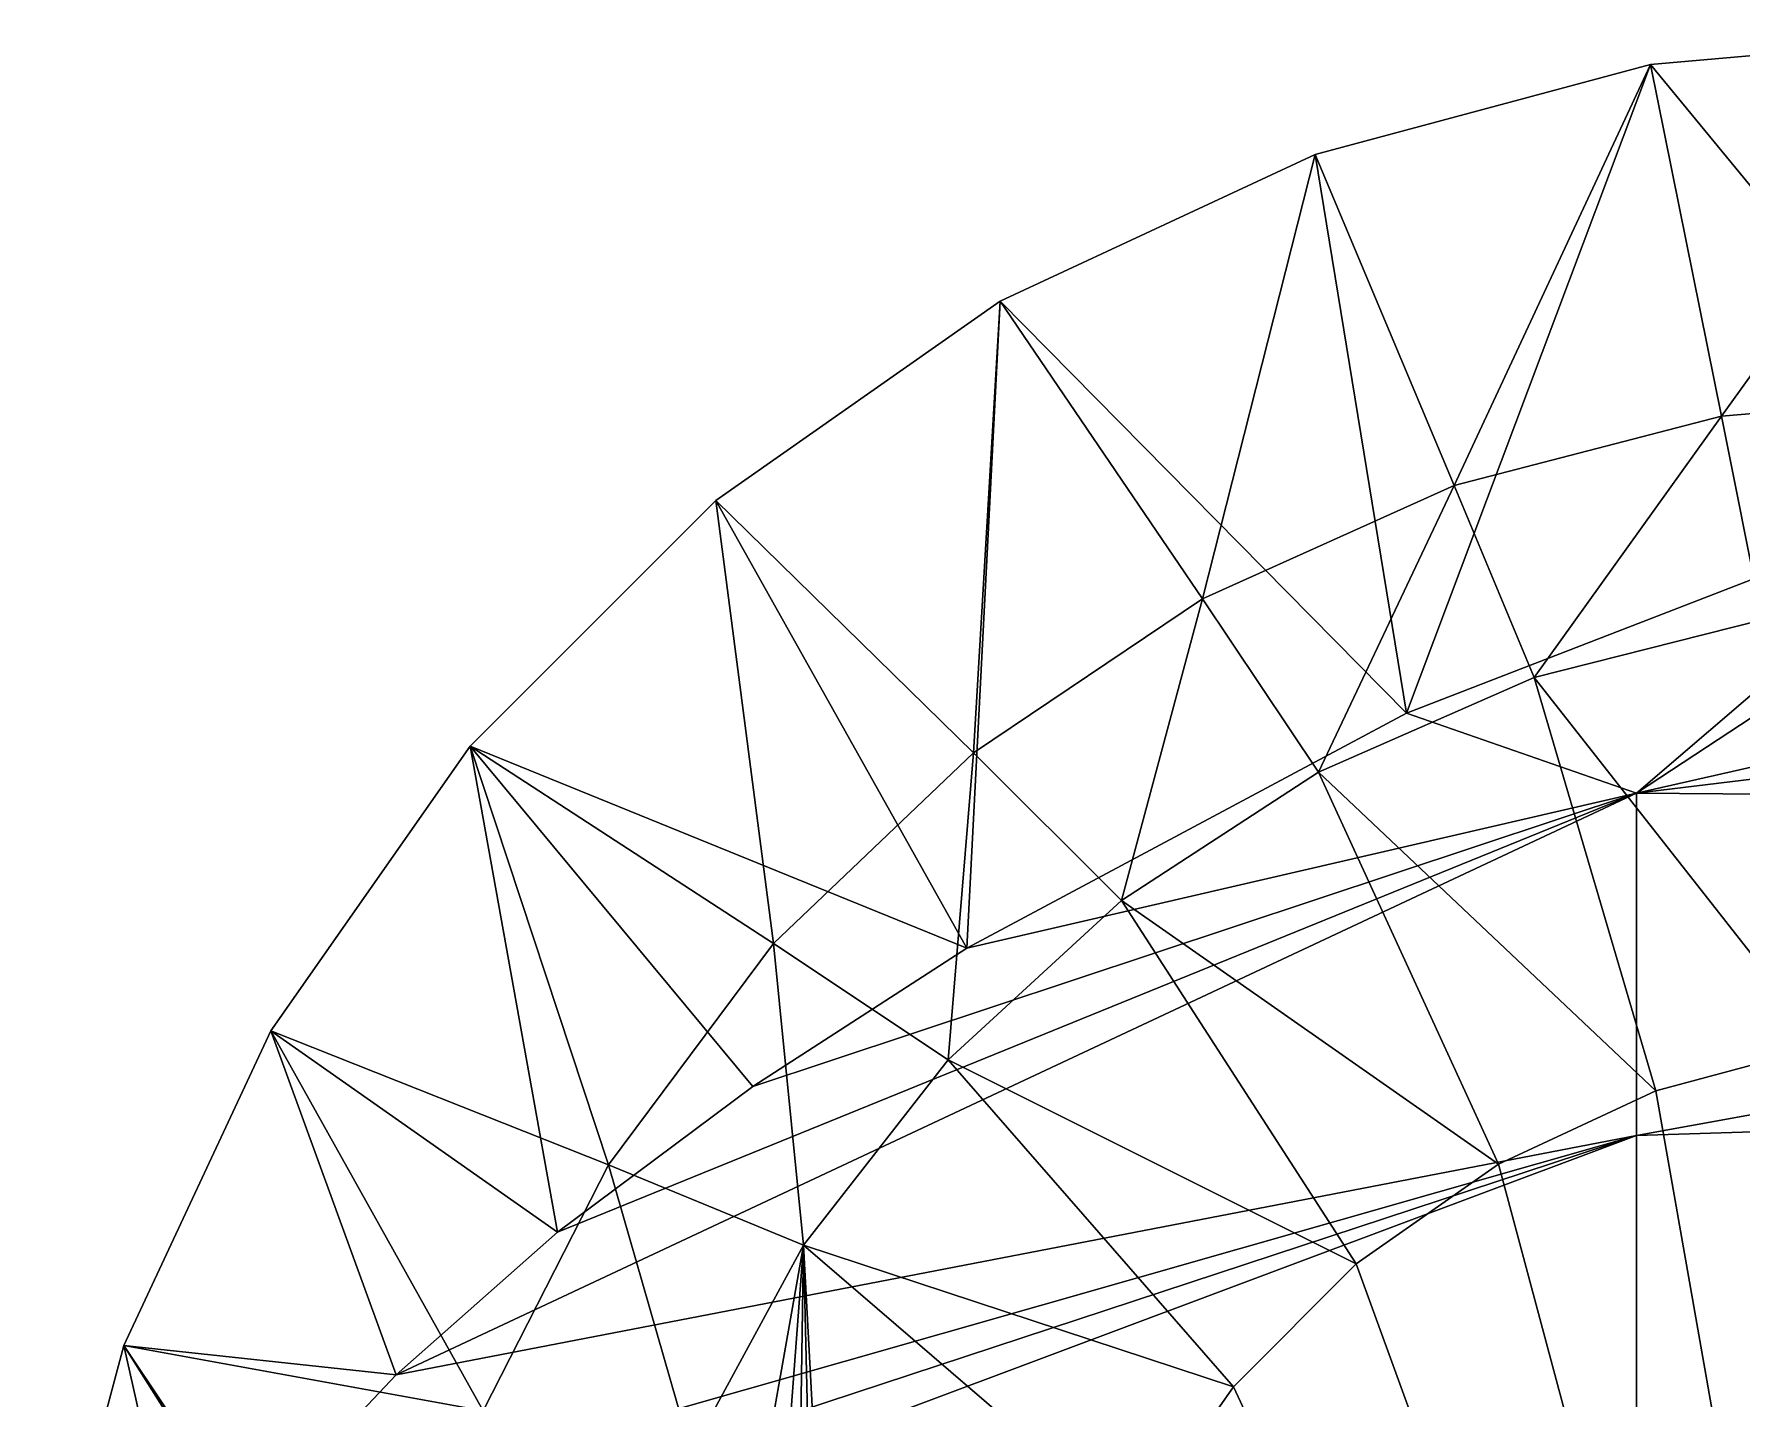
# Model space of a CAD drawing. Header units: inches. Extents: x 0 to 46333, y 12439 to 30520.
# Drawn here: x 17288.84 to 17321.48, y 18391 to 18417.08 of the extents above; entities that cross this region are included whole.
import ezdxf

# ---------------------------------------------------------------- set-up
doc = ezdxf.new("R2010")
doc.units = ezdxf.units.IN
doc.header["$MEASUREMENT"] = 0
doc.layers.add('DLX_FL1_LUM', color=7, linetype='Continuous', true_color=0xffd400)

msp = doc.modelspace()

# ---------------------------------------------------------------- linework, layer by layer
at = {"layer": 'DLX_FL1_LUM'}
for points in [[(17326.345, 18417.077, 0), (17319.73, 18416.499, 0)], [(17319.73, 18416.499, 0), (17326.345, 18417.077, 0)], [(17326.345, 18417.077, 0), (17321.087, 18409.775, 0)], [(17321.087, 18409.775, 0), (17326.345, 18417.077, 0)], [(17319.73, 18416.499, 0), (17313.318, 18414.78, 0)], [(17313.318, 18414.78, 0), (17319.73, 18416.499, 0)], [(17319.73, 18416.499, 0), (17315.067, 18404.101, 0)], [(17315.067, 18404.101, 0), (17319.73, 18416.499, 0)], [(17319.73, 18416.499, 0), (17315.979, 18408.45, 0)], [(17315.979, 18408.45, 0), (17319.73, 18416.499, 0)], [(17319.73, 18416.499, 0), (17321.087, 18409.775, 0)], [(17321.087, 18409.775, 0), (17319.73, 18416.499, 0)], [(17326.345, 18408.463, 0), (17319.73, 18416.499, 0)], [(17319.73, 18416.499, 0), (17326.345, 18408.463, 0)], [(17313.318, 18414.78, 0), (17307.299, 18411.975, 0)], [(17307.299, 18411.975, 0), (17313.318, 18414.78, 0)], [(17313.318, 18414.78, 0), (17311.167, 18406.285, 0)], [(17311.167, 18406.285, 0), (17313.318, 18414.78, 0)], [(17313.318, 18414.78, 0), (17315.979, 18408.45, 0)], [(17315.979, 18408.45, 0), (17313.318, 18414.78, 0)], [(17313.318, 18414.78, 0), (17315.067, 18404.101, 0)], [(17315.067, 18404.101, 0), (17313.318, 18414.78, 0)], [(17307.299, 18411.975, 0), (17301.862, 18408.166, 0)], [(17301.862, 18408.166, 0), (17307.299, 18411.975, 0)], [(17307.299, 18411.975, 0), (17306.659, 18399.613, 0)], [(17306.659, 18399.613, 0), (17307.299, 18411.975, 0)], [(17307.299, 18411.975, 0), (17306.789, 18403.341, 0)], [(17306.789, 18403.341, 0), (17307.299, 18411.975, 0)], [(17307.299, 18411.975, 0), (17311.167, 18406.285, 0)], [(17311.167, 18406.285, 0), (17307.299, 18411.975, 0)], [(17315.067, 18404.101, 0), (17307.299, 18411.975, 0)], [(17307.299, 18411.975, 0), (17315.067, 18404.101, 0)], [(17354.085, 18410.417, 0), (17319.464, 18402.571, 0)], [(17319.464, 18402.571, 0), (17354.085, 18410.417, 0)], [(17326.345, 18410.221, 0), (17321.087, 18409.775, 0)], [(17321.087, 18409.775, 0), (17326.345, 18410.221, 0)], [(17321.087, 18409.775, 0), (17315.979, 18408.45, 0)], [(17315.979, 18408.45, 0), (17321.087, 18409.775, 0)], [(17317.503, 18404.781, 0), (17321.087, 18409.775, 0)], [(17321.087, 18409.775, 0), (17317.503, 18404.781, 0)], [(17321.087, 18409.775, 0), (17321.864, 18405.883, 0)], [(17321.864, 18405.883, 0), (17321.087, 18409.775, 0)], [(17319.464, 18402.571, 0), (17330.105, 18409.57, 0)], [(17330.105, 18409.57, 0), (17319.464, 18402.571, 0)], [(17315.979, 18408.45, 0), (17311.167, 18406.285, 0)], [(17311.167, 18406.285, 0), (17315.979, 18408.45, 0)], [(17313.385, 18402.977, 0), (17315.979, 18408.45, 0)], [(17315.979, 18408.45, 0), (17313.385, 18402.977, 0)], [(17326.345, 18408.463, 0), (17315.067, 18404.101, 0)], [(17315.067, 18404.101, 0), (17326.345, 18408.463, 0)], [(17315.979, 18408.45, 0), (17317.503, 18404.781, 0)], [(17317.503, 18404.781, 0), (17315.979, 18408.45, 0)], [(17326.345, 18408.463, 0), (17319.464, 18402.571, 0)], [(17319.464, 18402.571, 0), (17326.345, 18408.463, 0)], [(17301.862, 18408.166, 0), (17297.167, 18403.471, 0)], [(17297.167, 18403.471, 0), (17301.862, 18408.166, 0)], [(17301.862, 18408.166, 0), (17306.789, 18403.341, 0)], [(17301.862, 18408.166, 0), (17302.967, 18399.701, 0)], [(17306.789, 18403.341, 0), (17301.862, 18408.166, 0)], [(17302.967, 18399.701, 0), (17301.862, 18408.166, 0)], [(17301.862, 18408.166, 0), (17306.659, 18399.613, 0)], [(17306.659, 18399.613, 0), (17301.862, 18408.166, 0)], [(17319.464, 18402.571, 0), (17354.085, 18406.779, 0)], [(17354.085, 18406.779, 0), (17319.464, 18402.571, 0)], [(17311.167, 18406.285, 0), (17306.789, 18403.341, 0)], [(17306.789, 18403.341, 0), (17311.167, 18406.285, 0)], [(17309.618, 18400.52, 0), (17311.167, 18406.285, 0)], [(17311.167, 18406.285, 0), (17309.618, 18400.52, 0)], [(17311.167, 18406.285, 0), (17313.385, 18402.977, 0)], [(17313.385, 18402.977, 0), (17311.167, 18406.285, 0)], [(17317.503, 18404.781, 0), (17321.864, 18405.883, 0)], [(17321.864, 18405.883, 0), (17317.503, 18404.781, 0)], [(17313.385, 18402.977, 0), (17317.503, 18404.781, 0)], [(17317.503, 18404.781, 0), (17313.385, 18402.977, 0)], [(17317.503, 18404.781, 0), (17323.037, 18397.743, 0)], [(17323.037, 18397.743, 0), (17317.503, 18404.781, 0)], [(17317.503, 18404.781, 0), (17319.831, 18396.884, 0)], [(17319.831, 18396.884, 0), (17317.503, 18404.781, 0)], [(17315.067, 18404.101, 0), (17306.659, 18399.613, 0)], [(17306.659, 18399.613, 0), (17315.067, 18404.101, 0)], [(17315.067, 18404.101, 0), (17319.464, 18402.571, 0)], [(17319.464, 18402.571, 0), (17315.067, 18404.101, 0)], [(17297.167, 18403.471, 0), (17293.359, 18398.033, 0)], [(17293.359, 18398.033, 0), (17297.167, 18403.471, 0)], [(17297.167, 18403.471, 0), (17302.967, 18399.701, 0)], [(17302.967, 18399.701, 0), (17297.167, 18403.471, 0)], [(17297.167, 18403.471, 0), (17299.815, 18395.47, 0)], [(17299.815, 18395.47, 0), (17297.167, 18403.471, 0)], [(17297.167, 18403.471, 0), (17298.84, 18394.183, 0)], [(17306.659, 18399.613, 0), (17297.167, 18403.471, 0)], [(17302.57, 18396.968, 0), (17297.167, 18403.471, 0)], [(17297.167, 18403.471, 0), (17306.659, 18399.613, 0)], [(17298.84, 18394.183, 0), (17297.167, 18403.471, 0)], [(17297.167, 18403.471, 0), (17302.57, 18396.968, 0)], [(17306.789, 18403.341, 0), (17302.967, 18399.701, 0)], [(17302.967, 18399.701, 0), (17306.789, 18403.341, 0)], [(17306.307, 18397.478, 0), (17306.789, 18403.341, 0)], [(17306.789, 18403.341, 0), (17306.307, 18397.478, 0)], [(17306.789, 18403.341, 0), (17309.618, 18400.52, 0)], [(17309.618, 18400.52, 0), (17306.789, 18403.341, 0)], [(17309.618, 18400.52, 0), (17313.385, 18402.977, 0)], [(17313.385, 18402.977, 0), (17309.618, 18400.52, 0)], [(17313.385, 18402.977, 0), (17319.831, 18396.884, 0)], [(17313.385, 18402.977, 0), (17316.822, 18395.482, 0)], [(17319.831, 18396.884, 0), (17313.385, 18402.977, 0)], [(17316.822, 18395.482, 0), (17313.385, 18402.977, 0)], [(17295.752, 18391.456, 0), (17319.464, 18402.571, 0)], [(17319.464, 18402.571, 0), (17295.752, 18391.456, 0)], [(17298.84, 18394.183, 0), (17319.464, 18402.571, 0)], [(17319.464, 18402.571, 0), (17298.84, 18394.183, 0)], [(17302.57, 18396.968, 0), (17319.464, 18402.571, 0)], [(17319.464, 18402.571, 0), (17302.57, 18396.968, 0)], [(17319.464, 18402.571, 0), (17306.659, 18399.613, 0)], [(17306.659, 18399.613, 0), (17319.464, 18402.571, 0)], [(17354.085, 18402.303, 0), (17319.464, 18402.571, 0)], [(17319.464, 18402.571, 0), (17319.464, 18396.031, 0)], [(17319.464, 18402.571, 0), (17354.085, 18402.303, 0)], [(17319.464, 18396.031, 0), (17319.464, 18402.571, 0)], [(17319.464, 18396.031, 0), (17354.085, 18402.303, 0)], [(17354.085, 18402.303, 0), (17319.464, 18396.031, 0)], [(17306.307, 18397.478, 0), (17309.618, 18400.52, 0)], [(17309.618, 18400.52, 0), (17306.307, 18397.478, 0)], [(17309.618, 18400.52, 0), (17316.822, 18395.482, 0)], [(17316.822, 18395.482, 0), (17309.618, 18400.52, 0)], [(17309.618, 18400.52, 0), (17314.104, 18393.577, 0)], [(17314.104, 18393.577, 0), (17309.618, 18400.52, 0)], [(17302.967, 18399.701, 0), (17299.815, 18395.47, 0)], [(17299.815, 18395.47, 0), (17302.967, 18399.701, 0)], [(17306.659, 18399.613, 0), (17302.57, 18396.968, 0)], [(17302.57, 18396.968, 0), (17306.659, 18399.613, 0)], [(17303.541, 18393.933, 0), (17302.967, 18399.701, 0)], [(17302.967, 18399.701, 0), (17306.307, 18397.478, 0)], [(17306.307, 18397.478, 0), (17302.967, 18399.701, 0)], [(17302.967, 18399.701, 0), (17303.541, 18393.933, 0)], [(17293.359, 18398.033, 0), (17290.552, 18392.016, 0)], [(17290.552, 18392.016, 0), (17293.359, 18398.033, 0)], [(17293.359, 18398.033, 0), (17299.815, 18395.47, 0)], [(17299.815, 18395.47, 0), (17293.359, 18398.033, 0)], [(17293.359, 18398.033, 0), (17297.419, 18390.769, 0)], [(17297.419, 18390.769, 0), (17293.359, 18398.033, 0)], [(17298.84, 18394.183, 0), (17293.359, 18398.033, 0)], [(17293.359, 18398.033, 0), (17295.752, 18391.456, 0)], [(17295.752, 18391.456, 0), (17293.359, 18398.033, 0)], [(17293.359, 18398.033, 0), (17298.84, 18394.183, 0)], [(17319.831, 18396.884, 0), (17323.037, 18397.743, 0)], [(17323.037, 18397.743, 0), (17319.831, 18396.884, 0)], [(17303.541, 18393.933, 0), (17306.307, 18397.478, 0)], [(17306.307, 18397.478, 0), (17303.541, 18393.933, 0)], [(17306.307, 18397.478, 0), (17314.104, 18393.577, 0)], [(17314.104, 18393.577, 0), (17306.307, 18397.478, 0)], [(17306.307, 18397.478, 0), (17311.756, 18391.23, 0)], [(17311.756, 18391.23, 0), (17306.307, 18397.478, 0)], [(17302.57, 18396.968, 0), (17298.84, 18394.183, 0)], [(17298.84, 18394.183, 0), (17302.57, 18396.968, 0)], [(17354.085, 18397.12, 0), (17319.464, 18396.031, 0)], [(17319.464, 18396.031, 0), (17354.085, 18397.12, 0)], [(17316.822, 18395.482, 0), (17319.831, 18396.884, 0)], [(17319.831, 18396.884, 0), (17316.822, 18395.482, 0)], [(17326.345, 18359.944, 0), (17319.831, 18396.884, 0)], [(17319.831, 18396.884, 0), (17326.345, 18359.944, 0)], [(17290.611, 18385.224, 0), (17319.464, 18396.031, 0)], [(17319.464, 18396.031, 0), (17290.611, 18385.224, 0)], [(17291.703, 18386.89, 0), (17319.464, 18396.031, 0)], [(17319.464, 18396.031, 0), (17291.703, 18386.89, 0)], [(17319.464, 18396.031, 0), (17292.925, 18388.466, 0)], [(17292.925, 18388.466, 0), (17319.464, 18396.031, 0)], [(17295.752, 18391.456, 0), (17319.464, 18396.031, 0)], [(17319.464, 18396.031, 0), (17295.752, 18391.456, 0)], [(17319.464, 18396.031, 0), (17319.464, 18387.921, 0)], [(17319.464, 18387.921, 0), (17319.464, 18396.031, 0)], [(17299.815, 18395.47, 0), (17297.419, 18390.769, 0)], [(17297.419, 18390.769, 0), (17299.815, 18395.47, 0)], [(17299.815, 18395.47, 0), (17303.541, 18393.933, 0)], [(17301.394, 18389.982, 0), (17299.815, 18395.47, 0)], [(17303.541, 18393.933, 0), (17299.815, 18395.47, 0)], [(17299.815, 18395.47, 0), (17301.394, 18389.982, 0)], [(17314.104, 18393.577, 0), (17316.822, 18395.482, 0)], [(17316.822, 18395.482, 0), (17314.104, 18393.577, 0)], [(17326.345, 18359.944, 0), (17316.822, 18395.482, 0)], [(17316.822, 18395.482, 0), (17326.345, 18359.944, 0)], [(17298.84, 18394.183, 0), (17295.752, 18391.456, 0)], [(17295.752, 18391.456, 0), (17298.84, 18394.183, 0)], [(17301.394, 18389.982, 0), (17303.541, 18393.933, 0)], [(17303.541, 18393.933, 0), (17301.394, 18389.982, 0)], [(17302.646, 18388.885, 0), (17303.541, 18393.933, 0)], [(17303.541, 18393.933, 0), (17302.646, 18388.885, 0)], [(17303.168, 18389.012, 0), (17303.541, 18393.933, 0)], [(17303.541, 18393.933, 0), (17303.168, 18389.012, 0)], [(17303.463, 18388.954, 0), (17303.541, 18393.933, 0)], [(17303.541, 18393.933, 0), (17303.463, 18388.954, 0)], [(17303.541, 18393.933, 0), (17303.659, 18388.821, 0)], [(17303.824, 18388.607, 0), (17303.541, 18393.933, 0)], [(17303.659, 18388.821, 0), (17303.541, 18393.933, 0)], [(17309.852, 18388.51, 0), (17303.541, 18393.933, 0)], [(17303.541, 18393.933, 0), (17303.824, 18388.607, 0)], [(17303.541, 18393.933, 0), (17311.756, 18391.23, 0)], [(17303.541, 18393.933, 0), (17309.852, 18388.51, 0)], [(17311.756, 18391.23, 0), (17303.541, 18393.933, 0)], [(17311.756, 18391.23, 0), (17314.104, 18393.577, 0)], [(17314.104, 18393.577, 0), (17311.756, 18391.23, 0)], [(17326.345, 18359.944, 0), (17314.104, 18393.577, 0)], [(17314.104, 18393.577, 0), (17326.345, 18359.944, 0)], [(17290.552, 18392.016, 0), (17288.835, 18385.602, 0)], [(17288.835, 18385.602, 0), (17290.552, 18392.016, 0)], [(17295.27, 18384.548, 0), (17290.552, 18392.016, 0)], [(17297.419, 18390.769, 0), (17290.552, 18392.016, 0)], [(17290.552, 18392.016, 0), (17295.27, 18384.548, 0)], [(17290.552, 18392.016, 0), (17297.419, 18390.769, 0)], [(17295.752, 18391.456, 0), (17290.552, 18392.016, 0)], [(17290.552, 18392.016, 0), (17291.703, 18386.89, 0)], [(17292.925, 18388.466, 0), (17290.552, 18392.016, 0)], [(17290.552, 18392.016, 0), (17295.752, 18391.456, 0)], [(17291.703, 18386.89, 0), (17290.552, 18392.016, 0)], [(17290.552, 18392.016, 0), (17292.925, 18388.466, 0)], [(17295.752, 18391.456, 0), (17292.925, 18388.466, 0)], [(17292.925, 18388.466, 0), (17295.752, 18391.456, 0)], [(17309.852, 18388.51, 0), (17311.756, 18391.23, 0)], [(17311.756, 18391.23, 0), (17309.852, 18388.51, 0)], [(17326.345, 18359.944, 0), (17311.756, 18391.23, 0)], [(17311.756, 18391.23, 0), (17326.345, 18359.944, 0)]]:
    msp.add_polyline3d(points, dxfattribs=at)

doc.saveas('drawing.dxf')
